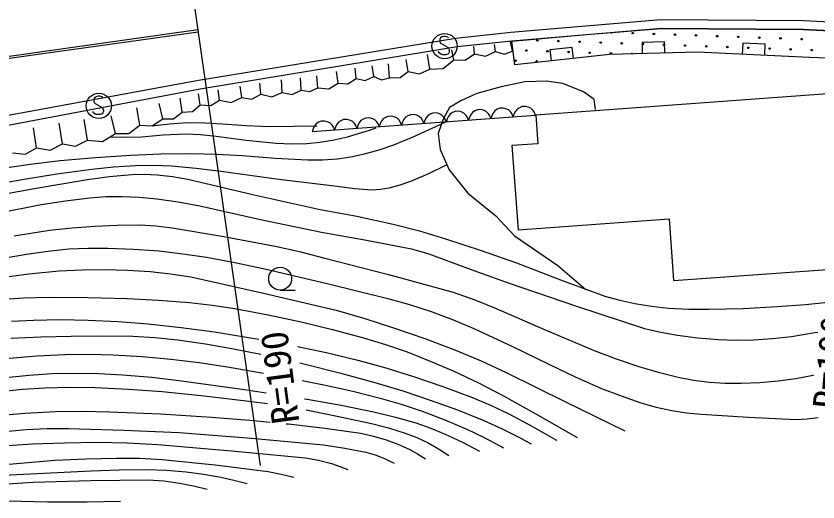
# Model space of a CAD drawing. Units: millimetres, scale not verified. Extents: x 40000 to 680000, y 20000 to 380000.
# Drawn here: x 447677 to 501362, y 275024 to 307548 of the extents above; entities that cross this region are included whole.
import ezdxf
from ezdxf.enums import TextEntityAlignment as Align

# ---------------------------------------------------------------- set-up
doc = ezdxf.new("R2010")
doc.units = ezdxf.units.MM
doc.header["$LTSCALE"] = 1000
doc.layers.add('M-BGD', color=7, linetype='Continuous', lineweight=25)
doc.styles.add('ＭＳ ゴシック', font='')
doc.styles.get('ＭＳ ゴシック').set_extended_font_data('MS Gothic')

msp = doc.modelspace()

# ---------------------------------------------------------------- linework, layer by layer
at = {"layer": 'M-BGD'}
for p, q in [((459423, 309567), (464029, 277465)), ((480803, 306466), (490847, 307315)), ((490847, 307315), (500389, 307240)), ((500389, 307240), (505271, 307024)), ((459845, 306628), (425365, 301765)), ((490870, 306715), (480860, 305869)), ((485869, 306316), (490870, 306715)), ((490870, 306715), (500374, 306640)), ((500374, 306640), (490870, 306715)), ((500374, 306640), (503757, 306491)), ((503757, 306491), (500374, 306640)), ((459866, 306479), (425386, 301617)), ((459903, 303254), (477127, 306073)), ((476096, 306091), (476041, 305997)), ((476190, 306155), (476096, 306091)), ((476300, 306184), (476190, 306155)), ((476432, 306184), (476300, 306184)), ((476521, 306167), (476432, 306184)), ((476585, 306138), (476521, 306167)), ((476632, 306087), (476585, 306138)), ((477127, 306073), (480803, 306466)), ((480860, 305869), (485869, 306316)), ((477207, 305478), (459998, 302661)), ((476041, 305997), (476037, 305900)), ((476037, 305900), (476041, 305836)), ((476041, 305836), (476075, 305751)), ((476075, 305751), (476134, 305704)), ((476134, 305704), (476598, 305436)), ((480860, 305869), (477207, 305478)), ((478371, 305018), (478318, 305515)), ((479764, 305175), (479713, 305643)), ((480922, 305206), (480783, 305843)), ((481073, 304276), (480860, 305869)), ((491083, 305816), (489584, 305778)), ((489584, 305778), (489603, 305029)), ((491102, 305067), (491083, 305816)), ((496330, 305732), (496296, 304983)), ((497829, 305663), (496330, 305732)), ((497794, 304913), (497829, 305663)), ((475378, 304001), (475217, 304964)), ((476024, 305071), (475964, 305169)), ((476092, 305007), (476024, 305071)), ((476173, 304969), (476092, 305007)), ((476258, 304956), (476173, 304969)), ((476453, 304956), (476258, 304956)), ((476585, 304994), (476453, 304956)), ((476644, 305071), (476585, 304994)), ((476598, 305436), (476649, 305360)), ((476674, 305152), (476644, 305071)), ((476649, 305360), (476683, 305254)), ((476683, 305254), (476674, 305152)), ((476979, 304627), (476850, 305276)), ((477740, 304591), (478371, 305018)), ((478371, 305018), (479094, 304865)), ((479094, 304865), (479764, 305175)), ((479764, 305175), (480348, 304998)), ((480348, 304998), (480922, 305206)), ((487417, 304973), (481073, 304276)), ((484908, 305452), (483417, 305288)), ((483417, 305288), (483499, 304543)), ((484990, 304707), (484908, 305452)), ((493288, 305122), (487417, 304973)), ((500802, 304774), (493288, 305122)), ((473938, 303845), (473785, 304634)), ((476282, 304047), (476979, 304627)), ((476979, 304627), (477740, 304591)), ((507083, 304550), (500802, 304774)), ((470448, 303360), (470372, 304065)), ((471622, 303500), (471528, 304212)), ((472686, 303422), (472611, 304340)), ((474684, 303683), (475378, 304001)), ((475378, 304001), (476282, 304047)), ((466764, 302596), (466719, 303404)), ((467891, 302752), (467821, 303551)), ((469237, 303065), (469124, 303844)), ((469891, 303011), (470448, 303360)), ((470448, 303360), (471058, 303234)), ((471058, 303234), (471622, 303500)), ((471622, 303500), (472141, 303284)), ((472141, 303284), (472686, 303422)), ((472686, 303422), (473382, 303425)), ((473382, 303425), (473938, 303845)), ((473938, 303845), (474684, 303683)), ((444509, 300430), (459903, 303254)), ((462783, 302095), (462673, 302853)), ((464073, 302314), (464003, 303055)), ((465497, 302439), (465453, 303276)), ((468616, 302685), (469237, 303065)), ((469237, 303065), (469891, 303011)), ((480164, 302820), (478528, 302364)), ((481746, 303142), (480164, 302820)), ((483194, 303195), (481746, 303142)), ((512867, 303118), (482474, 300918)), ((484293, 303034), (483194, 303195)), ((485661, 302471), (484293, 303034)), ((459998, 302661), (444618, 299738)), ((460013, 301610), (459884, 302340)), ((461296, 301923), (461205, 302615)), ((463464, 301990), (464073, 302314)), ((464073, 302314), (464806, 302139)), ((464806, 302139), (465497, 302439)), ((465497, 302439), (466157, 302306)), ((466157, 302306), (466764, 302596)), ((466764, 302596), (467354, 302486)), ((467354, 302486), (467891, 302752)), ((467891, 302752), (468616, 302685)), ((478528, 302364), (477456, 301881)), ((486385, 301962), (485661, 302471)), ((452891, 301994), (452886, 301896)), ((452886, 301896), (452891, 301833)), ((452946, 302088), (452891, 301994)), ((452891, 301833), (452925, 301748)), ((452925, 301748), (452984, 301701)), ((453039, 302151), (452946, 302088)), ((453150, 302181), (453039, 302151)), ((453282, 302181), (453150, 302181)), ((453371, 302164), (453282, 302181)), ((453435, 302134), (453371, 302164)), ((453481, 302083), (453435, 302134)), ((458808, 301109), (458654, 302046)), ((460707, 301553), (461296, 301923)), ((461296, 301923), (462068, 301761)), ((462068, 301761), (462783, 302095)), ((462783, 302095), (463464, 301990)), ((477456, 301881), (476705, 301426)), ((486465, 301292), (486385, 301962)), ((452984, 301701), (453447, 301433)), ((453447, 301433), (453498, 301357)), ((453498, 301357), (453532, 301250)), ((453532, 301250), (453524, 301148)), ((455960, 300233), (455755, 301404)), ((457494, 300671), (457259, 301697)), ((459494, 301159), (460013, 301610)), ((460013, 301610), (460707, 301553)), ((476705, 301426), (476276, 300648)), ((477299, 301172), (477067, 301156)), ((477479, 301129), (477299, 301172)), ((478391, 301195), (478233, 301094)), ((478562, 301264), (478391, 301195)), ((478794, 301281), (478562, 301264)), ((478974, 301238), (478794, 301281)), ((479144, 301160), (478974, 301238)), ((479727, 301203), (479594, 301027)), ((479885, 301304), (479727, 301203)), ((480057, 301373), (479885, 301304)), ((480289, 301390), (480057, 301373)), ((480468, 301347), (480289, 301390)), ((480639, 301269), (480468, 301347)), ((480797, 301115), (480639, 301269)), ((481222, 301311), (481088, 301136)), ((481380, 301413), (481222, 301311)), ((481552, 301482), (481380, 301413)), ((481783, 301499), (481552, 301482)), ((481963, 301455), (481783, 301499)), ((482134, 301378), (481963, 301455)), ((482292, 301224), (482134, 301378)), ((482392, 301084), (482292, 301224)), ((452874, 301068), (452814, 301165)), ((452942, 301004), (452874, 301068)), ((453022, 300966), (452942, 301004)), ((453107, 300953), (453022, 300966)), ((453303, 300953), (453107, 300953)), ((453435, 300991), (453303, 300953)), ((453494, 301068), (453435, 300991)), ((453524, 301148), (453494, 301068)), ((454329, 299691), (454049, 300871)), ((456800, 300196), (457494, 300671)), ((457494, 300671), (458224, 300671)), ((458224, 300671), (458808, 301109)), ((458808, 301109), (459494, 301159)), ((467512, 299830), (482461, 300917)), ((470916, 300652), (470758, 300550)), ((471088, 300721), (470916, 300652)), ((471320, 300738), (471088, 300721)), ((471499, 300694), (471320, 300738)), ((471670, 300617), (471499, 300694)), ((472253, 300659), (472120, 300484)), ((472411, 300761), (472253, 300659)), ((472583, 300829), (472411, 300761)), ((472814, 300846), (472583, 300829)), ((472994, 300803), (472814, 300846)), ((473165, 300725), (472994, 300803)), ((473323, 300571), (473165, 300725)), ((473748, 300768), (473614, 300593)), ((473906, 300869), (473748, 300768)), ((474078, 300938), (473906, 300869)), ((474309, 300955), (474078, 300938)), ((474489, 300912), (474309, 300955)), ((474660, 300834), (474489, 300912)), ((474818, 300680), (474660, 300834)), ((474918, 300541), (474818, 300680)), ((475109, 300701), (475034, 300549)), ((475243, 300876), (475109, 300701)), ((475401, 300978), (475243, 300876)), ((475572, 301047), (475401, 300978)), ((475804, 301064), (475572, 301047)), ((475984, 301020), (475804, 301064)), ((476276, 300648), (475928, 299683)), ((476155, 300943), (475984, 301020)), ((476313, 300789), (476155, 300943)), ((476413, 300650), (476313, 300789)), ((476481, 300482), (476413, 300650)), ((476529, 300658), (476481, 300482)), ((476604, 300810), (476529, 300658)), ((476738, 300985), (476604, 300810)), ((476896, 301087), (476738, 300985)), ((477067, 301156), (476896, 301087)), ((477650, 301051), (477479, 301129)), ((477807, 300898), (477650, 301051)), ((477908, 300758), (477807, 300898)), ((477976, 300591), (477908, 300758)), ((478023, 300767), (477976, 300591)), ((478099, 300919), (478023, 300767)), ((478233, 301094), (478099, 300919)), ((479302, 301006), (479144, 301160)), ((479402, 300867), (479302, 301006)), ((479471, 300699), (479402, 300867)), ((479518, 300875), (479471, 300699)), ((479594, 301027), (479518, 300875)), ((480897, 300976), (480797, 301115)), ((480966, 300808), (480897, 300976)), ((481013, 300984), (480966, 300808)), ((481088, 301136), (481013, 300984)), ((482461, 300917), (482392, 301084)), ((482474, 300918), (482613, 299000)), ((450777, 298987), (450562, 300376)), ((452467, 299237), (452233, 300614)), ((455235, 299690), (455960, 300233)), ((455960, 300233), (456800, 300196)), ((456800, 300196), (457961, 300336)), ((457961, 300336), (459123, 300416)), ((459123, 300416), (460308, 300403)), ((460308, 300403), (461505, 300330)), ((461505, 300330), (463092, 300215)), ((463092, 300215), (464681, 300160)), ((464681, 300160), (466250, 300167)), ((466250, 300167), (467820, 300203)), ((467635, 300158), (467560, 300006)), ((467769, 300333), (467635, 300158)), ((467927, 300434), (467769, 300333)), ((468098, 300503), (467927, 300434)), ((468330, 300520), (468098, 300503)), ((468510, 300477), (468330, 300520)), ((468681, 300399), (468510, 300477)), ((468838, 300245), (468681, 300399)), ((468939, 300106), (468838, 300245)), ((469007, 299938), (468939, 300106)), ((469055, 300114), (469007, 299938)), ((469130, 300266), (469055, 300114)), ((469264, 300442), (469130, 300266)), ((469422, 300543), (469264, 300442)), ((469593, 300612), (469422, 300543)), ((469825, 300629), (469593, 300612)), ((470005, 300586), (469825, 300629)), ((470176, 300508), (470005, 300586)), ((470333, 300354), (470176, 300508)), ((470434, 300215), (470333, 300354)), ((470502, 300047), (470434, 300215)), ((470549, 300223), (470502, 300047)), ((470625, 300375), (470549, 300223)), ((470758, 300550), (470625, 300375)), ((471828, 300463), (471670, 300617)), ((471928, 300323), (471828, 300463)), ((471997, 300156), (471928, 300323)), ((472044, 300332), (471997, 300156)), ((472120, 300484), (472044, 300332)), ((473423, 300432), (473323, 300571)), ((473492, 300264), (473423, 300432)), ((473539, 300441), (473492, 300264)), ((473614, 300593), (473539, 300441)), ((474987, 300373), (474918, 300541)), ((475034, 300549), (474987, 300373)), ((475545, 300045), (476060, 300291)), ((476060, 300291), (476583, 300543)), ((449055, 298736), (448856, 300064)), ((453474, 299154), (454329, 299691)), ((454329, 299691), (455235, 299690)), ((456095, 299458), (457537, 299593)), ((457537, 299593), (458990, 299667)), ((458990, 299667), (460025, 299617)), ((460025, 299617), (461069, 299506)), ((467560, 300006), (467512, 299830)), ((469873, 299471), (470889, 299772)), ((470889, 299772), (471337, 299917)), ((471337, 299917), (471794, 300067)), ((474264, 299459), (475545, 300045)), ((475928, 299683), (476062, 298610)), ((451664, 298830), (452467, 299237)), ((452467, 299237), (453474, 299154)), ((453972, 299467), (455029, 299432)), ((455029, 299432), (456095, 299458)), ((461069, 299506), (463080, 299245)), ((463080, 299245), (465094, 299044)), ((465094, 299044), (466117, 299004)), ((466117, 299004), (467151, 299024)), ((467151, 299024), (468008, 299098)), ((468008, 299098), (468856, 299231)), ((468856, 299231), (469873, 299471)), ((472960, 298929), (474264, 299459)), ((448307, 298296), (449055, 298736)), ((449055, 298736), (449958, 298575)), ((449958, 298575), (450777, 298987)), ((450777, 298987), (451664, 298830)), ((471003, 298321), (471987, 298595)), ((471987, 298595), (472960, 298929)), ((476062, 298610), (476678, 297243)), ((482613, 299000), (480876, 298874)), ((480876, 298874), (481284, 293249)), ((447444, 298392), (448307, 298296)), ((450625, 297873), (452991, 298089)), ((452991, 298089), (455372, 298246)), ((455372, 298246), (457367, 298323)), ((457367, 298323), (459374, 298339)), ((459374, 298339), (461111, 298302)), ((461111, 298302), (462846, 298204)), ((462846, 298204), (465025, 298030)), ((465025, 298030), (467211, 297915)), ((468202, 297928), (469200, 298001)), ((469200, 298001), (470101, 298130)), ((470101, 298130), (471003, 298321)), ((446647, 297334), (448634, 297633)), ((448634, 297633), (450625, 297873)), ((452745, 297308), (454199, 297456)), ((454199, 297456), (455668, 297545)), ((455668, 297545), (456868, 297561)), ((456868, 297561), (458074, 297516)), ((458074, 297516), (459734, 297370)), ((467211, 297915), (468202, 297928)), ((475318, 297015), (476499, 297587)), ((448091, 296601), (450409, 296984)), ((450409, 296984), (452745, 297308)), ((453936, 296798), (455420, 296937)), ((455420, 296937), (456277, 296960)), ((456277, 296960), (457133, 296924)), ((457133, 296924), (458154, 296807)), ((459734, 297370), (461389, 297164)), ((461389, 297164), (465277, 296629)), ((474112, 296498), (475318, 297015)), ((476678, 297243), (477912, 295688)), ((443168, 295738), (448091, 296601)), ((449162, 296053), (452459, 296598)), ((452459, 296598), (453936, 296798)), ((458154, 296807), (459181, 296629)), ((459181, 296629), (463608, 295589)), ((465277, 296629), (469181, 296151)), ((473387, 296244), (474112, 296498)), ((445877, 295448), (449162, 296053)), ((469181, 296151), (470337, 296005)), ((470337, 296005), (471489, 295920)), ((471489, 295920), (472074, 295956)), ((472074, 295956), (472656, 296052)), ((472656, 296052), (473387, 296244)), ((450983, 295185), (452609, 295382)), ((452609, 295382), (453694, 295458)), ((453694, 295458), (454791, 295475)), ((454791, 295475), (455939, 295427)), ((455939, 295427), (457092, 295318)), ((457092, 295318), (458536, 295107)), ((463608, 295589), (468041, 294609)), ((477912, 295688), (479789, 294186)), ((445424, 294164), (449365, 294929)), ((449365, 294929), (450983, 295185)), ((458536, 295107), (459979, 294836)), ((459979, 294836), (464044, 293925)), ((468041, 294609), (470487, 294145)), ((464044, 293925), (468132, 293071)), ((470487, 294145), (472930, 293620)), ((479789, 294186), (481049, 292845)), ((481284, 293249), (491397, 293982)), ((491397, 293982), (491697, 289844)), ((447562, 292845), (449912, 293205)), ((449912, 293205), (451439, 293379)), ((451439, 293379), (452970, 293494)), ((452970, 293494), (454457, 293559)), ((454457, 293559), (455956, 293563)), ((455956, 293563), (457041, 293496)), ((457041, 293496), (458132, 293368)), ((458132, 293368), (461586, 292783)), ((472930, 293620), (474680, 293160)), ((474680, 293160), (476424, 292638)), ((461586, 292783), (465035, 292138)), ((468132, 293071), (471149, 292549)), ((476424, 292638), (478809, 291860)), ((481049, 292845), (483945, 290861)), ((465035, 292138), (466654, 291783)), ((471149, 292549), (474147, 291969)), ((443463, 290767), (448384, 291614)), ((448384, 291614), (449797, 291819)), ((449797, 291819), (451216, 291964)), ((451216, 291964), (452512, 292019)), ((452512, 292019), (453821, 292014)), ((453821, 292014), (455540, 291948)), ((455540, 291948), (457255, 291822)), ((457255, 291822), (458844, 291642)), ((458844, 291642), (460425, 291403)), ((466654, 291783), (468260, 291370)), ((474147, 291969), (475311, 291622)), ((475311, 291622), (476460, 291218)), ((478809, 291860), (481173, 291025)), ((460425, 291403), (462429, 291034)), ((462429, 291034), (464421, 290605)), ((468260, 291370), (472602, 290246)), ((476460, 291218), (478565, 290416)), ((481173, 291025), (484125, 289885)), ((448539, 290286), (450565, 290483)), ((450565, 290483), (452098, 290562)), ((452098, 290562), (453634, 290581)), ((453634, 290581), (455145, 290543)), ((455145, 290543), (456662, 290444)), ((456662, 290444), (458024, 290298)), ((464421, 290605), (468497, 289654)), ((483945, 290861), (485822, 289252)), ((491697, 289844), (503780, 290719)), ((446529, 290031), (448539, 290286)), ((458024, 290298), (459377, 290092)), ((459377, 290092), (464244, 288999)), ((472602, 290246), (476936, 289061)), ((478565, 290416), (480688, 289672)), ((468497, 289654), (472560, 288644)), ((480688, 289672), (485202, 288125)), ((484125, 289885), (487102, 288800)), ((464244, 288999), (469104, 287855)), ((465360, 289203), (466355, 289203)), ((476936, 289061), (478388, 288547)), ((446520, 288575), (448184, 288679)), ((448184, 288679), (449852, 288723)), ((449852, 288723), (452483, 288707)), ((452483, 288707), (455116, 288631)), ((455116, 288631), (457206, 288531)), ((457206, 288531), (459299, 288371)), ((459299, 288371), (460818, 288198)), ((472560, 288644), (474021, 288235)), ((478388, 288547), (479825, 287974)), ((487102, 288800), (488089, 288522)), ((488089, 288522), (489104, 288299)), ((489104, 288299), (490221, 288122)), ((500534, 288243), (502450, 288447)), ((460818, 288198), (462328, 287966)), ((462328, 287966), (464550, 287549)), ((469104, 287855), (471033, 287302)), ((474021, 288235), (475463, 287769)), ((475463, 287769), (476901, 287231)), ((479825, 287974), (483089, 286538)), ((485202, 288125), (489743, 286634)), ((490221, 288122), (491358, 288004)), ((491358, 288004), (492715, 287931)), ((492715, 287931), (494083, 287918)), ((494083, 287918), (496352, 287979)), ((496352, 287979), (498621, 288100)), ((498621, 288100), (500534, 288243)), ((448845, 287197), (450665, 287228)), ((450665, 287228), (452495, 287198)), ((464550, 287549), (466771, 287071)), ((471033, 287302), (472955, 286688)), ((476901, 287231), (478328, 286633)), ((447377, 287117), (448845, 287197)), ((452495, 287198), (454503, 287107)), ((454503, 287107), (456517, 286956)), ((456517, 286956), (458740, 286712)), ((458740, 286712), (460964, 286407)), ((466771, 287071), (468863, 286574)), ((472955, 286688), (475039, 285960)), ((451359, 286122), (453428, 286153)), ((453428, 286153), (455495, 286124)), ((460964, 286407), (463636, 285975)), ((468863, 286574), (470948, 286017)), ((478328, 286633), (480861, 285458)), ((483089, 286538), (486374, 285158)), ((489743, 286634), (490841, 286381)), ((490841, 286381), (491961, 286184)), ((491961, 286184), (493330, 286011)), ((499601, 286104), (501162, 286357)), ((501162, 286357), (501345, 286394)), ((447336, 285981), (449339, 286081)), ((449339, 286081), (451359, 286122)), ((455495, 286124), (456990, 286028)), ((456990, 286028), (458490, 285870)), ((458490, 285870), (460371, 285604)), ((460371, 285604), (462243, 285278)), ((463636, 285975), (463941, 285919)), ((470948, 286017), (472409, 285570)), ((475039, 285960), (477103, 285175)), ((493330, 286011), (494706, 285897)), ((494706, 285897), (495885, 285853)), ((495885, 285853), (497063, 285868)), ((497063, 285868), (498329, 285955)), ((498329, 285955), (499601, 286104)), ((462243, 285278), (464076, 284907)), ((466528, 285436), (468441, 285033)), ((472409, 285570), (473862, 285063)), ((473862, 285063), (475408, 284458)), ((477103, 285175), (478808, 284465)), ((480861, 285458), (483383, 284221)), ((486374, 285158), (487859, 284595)), ((447216, 284651), (449078, 284802)), ((449078, 284802), (450944, 284894)), ((450944, 284894), (452562, 284911)), ((452562, 284911), (454190, 284868)), ((454190, 284868), (456116, 284753)), ((456116, 284753), (458037, 284578)), ((458037, 284578), (459941, 284349)), ((468441, 285033), (470560, 284524)), ((487859, 284595), (489375, 284086)), ((459941, 284349), (461836, 284061)), ((461836, 284061), (464246, 283637)), ((466676, 284327), (466954, 284264)), ((466954, 284264), (469330, 283672)), ((470560, 284524), (472427, 284001)), ((472427, 284001), (474287, 283418)), ((475408, 284458), (476932, 283797)), ((478808, 284465), (480499, 283696)), ((483383, 284221), (485118, 283397)), ((489375, 284086), (490671, 283708)), ((446748, 283336), (448556, 283521)), ((448556, 283521), (450080, 283617)), ((450080, 283617), (451607, 283652)), ((451607, 283652), (453205, 283626)), ((453205, 283626), (454801, 283540)), ((454801, 283540), (456772, 283367)), ((469330, 283672), (471698, 283020)), ((476932, 283797), (478627, 282987)), ((480499, 283696), (484468, 281729)), ((490671, 283708), (491992, 283384)), ((499874, 283296), (501050, 283519)), ((501050, 283519), (501084, 283527)), ((456772, 283367), (458747, 283134)), ((458747, 283134), (462962, 282548)), ((466833, 283150), (468398, 282846)), ((471698, 283020), (473582, 282452)), ((474287, 283418), (476238, 282755)), ((478627, 282987), (480305, 282119)), ((485118, 283397), (486875, 282629)), ((491992, 283384), (493033, 283186)), ((493033, 283186), (494092, 283045)), ((494092, 283045), (495149, 282976)), ((495149, 282976), (496219, 282967)), ((496219, 282967), (497460, 283020)), ((497460, 283020), (498696, 283133)), ((498696, 283133), (499874, 283296)), ((446625, 282426), (448107, 282574)), ((448107, 282574), (449604, 282663)), ((449604, 282663), (451282, 282701)), ((451282, 282701), (452971, 282678)), ((452971, 282678), (455209, 282576)), ((455209, 282576), (457454, 282412)), ((457454, 282412), (460270, 282137)), ((462962, 282548), (464421, 282324)), ((468398, 282846), (470233, 282443)), ((470233, 282443), (472061, 281979)), ((473582, 282452), (475458, 281823)), ((476238, 282755), (478165, 282036)), ((486875, 282629), (488179, 282117)), ((460270, 282137), (463089, 281801)), ((466996, 281929), (467167, 281903)), ((467167, 281903), (469437, 281494)), ((472061, 281979), (473469, 281569)), ((478165, 282036), (479433, 281503)), ((480305, 282119), (482790, 280749)), ((488179, 282117), (489507, 281662)), ((463089, 281801), (464517, 281605)), ((469437, 281494), (471708, 281024)), ((473469, 281569), (474860, 281101)), ((475458, 281823), (477233, 281179)), ((479433, 281503), (480677, 280914)), ((484468, 281729), (488441, 279782)), ((489507, 281662), (490539, 281369)), ((490539, 281369), (491583, 281135)), ((446226, 280802), (448267, 280972)), ((448267, 280972), (450312, 281081)), ((450312, 281081), (452118, 281101)), ((452118, 281101), (453934, 281061)), ((453934, 281061), (457348, 280912)), ((457348, 280912), (460759, 280702)), ((467096, 281179), (469181, 280776)), ((469181, 280776), (471466, 280273)), ((471708, 281024), (473081, 280697)), ((474860, 281101), (476372, 280527)), ((477233, 281179), (478994, 280476)), ((480677, 280914), (482257, 280080)), ((491583, 281135), (492559, 280985)), ((492559, 280985), (493552, 280893)), ((493552, 280893), (496717, 280692)), ((460759, 280702), (463337, 280503)), ((463337, 280503), (464682, 280368)), ((465769, 280259), (465909, 280245)), ((465909, 280245), (468342, 279962)), ((471466, 280273), (472610, 279984)), ((473081, 280697), (474446, 280310)), ((474446, 280310), (475435, 279969)), ((476372, 280527), (477861, 279897)), ((478994, 280476), (480218, 279918)), ((482790, 280749), (485249, 279337)), ((496717, 280692), (499890, 280552)), ((499890, 280552), (500632, 280587)), ((500632, 280587), (501371, 280683)), ((444814, 279538), (448353, 279869)), ((448353, 279869), (449768, 279930)), ((449768, 279930), (451197, 279930)), ((451197, 279930), (454896, 279836)), ((454896, 279836), (458600, 279682)), ((468342, 279962), (470765, 279620)), ((472610, 279984), (473732, 279638)), ((475435, 279969), (476403, 279571)), ((477861, 279897), (478977, 279365)), ((480218, 279918), (481417, 279306)), ((482257, 280080), (483819, 279187)), ((458600, 279682), (463437, 279292)), ((463437, 279292), (468267, 278842)), ((470765, 279620), (471614, 279433)), ((471614, 279433), (472460, 279185)), ((472460, 279185), (473241, 278894)), ((473732, 279638), (474504, 279343)), ((474504, 279343), (475258, 278990)), ((476403, 279571), (477558, 279024)), ((478977, 279365), (480075, 278774)), ((481417, 279306), (481786, 279107)), ((483819, 279187), (483854, 279167)), ((483854, 279167), (483888, 279147)), ((446765, 278784), (448781, 278905)), ((448781, 278905), (450925, 278992)), ((450925, 278992), (453080, 279019)), ((453080, 279019), (455119, 278972)), ((455119, 278972), (457165, 278865)), ((457165, 278865), (462107, 278455)), ((468267, 278842), (469682, 278630)), ((469682, 278630), (471089, 278358)), ((473241, 278894), (473996, 278548)), ((475258, 278990), (475962, 278590)), ((477558, 279024), (478702, 278423)), ((480075, 278774), (480188, 278710)), ((480188, 278710), (480300, 278646)), ((481786, 279107), (482153, 278905)), ((462107, 278455), (467051, 277983)), ((471089, 278358), (471720, 278177)), ((471720, 278177), (472338, 277937)), ((473996, 278548), (474549, 278249)), ((474549, 278249), (475082, 277918)), ((475962, 278590), (476651, 278137)), ((446108, 277468), (450279, 277812)), ((450279, 277812), (452344, 277916)), ((452344, 277916), (454413, 277961)), ((454413, 277961), (455934, 277945)), ((455934, 277945), (457451, 277868)), ((457451, 277868), (461004, 277499)), ((467051, 277983), (467925, 277818)), ((467925, 277818), (468786, 277592)), ((468786, 277592), (469346, 277408)), ((472338, 277937), (472662, 277787)), ((472662, 277787), (472981, 277625)), ((447722, 276857), (452716, 277100)), ((452716, 277100), (454573, 277177)), ((454573, 277177), (456431, 277193)), ((456431, 277193), (457741, 277148)), ((457741, 277148), (459058, 277042)), ((459058, 277042), (460227, 276889)), ((461004, 277499), (464558, 277070)), ((464558, 277070), (465416, 276891)), ((469346, 277408), (469897, 277195)), ((442741, 276625), (447722, 276857)), ((452691, 276463), (456544, 276512)), ((456544, 276512), (457581, 276431)), ((460227, 276889), (461382, 276676)), ((461382, 276676), (462266, 276478)), ((462266, 276478), (463156, 276254)), ((465416, 276891), (466271, 276689)), ((444768, 276091), (448833, 276353)), ((448833, 276353), (452691, 276463)), ((457581, 276431), (458612, 276289)), ((458612, 276289), (459551, 276105)), ((459551, 276105), (460483, 275881)), ((447117, 275095), (449774, 275030)), ((449774, 275030), (452435, 275024)), ((452435, 275024), (453556, 275062)), ((453556, 275062), (454674, 275070))]:
    msp.add_line(p, q, dxfattribs=at)
for centre, radius in [((476368, 305538), 846), ((488960, 306404), 49.7), ((490374, 306354), 49.7), ((491787, 306303), 49.7), ((493200, 306253), 49.7), ((494614, 306202), 49.7), ((496027, 306152), 49.7), ((497440, 306102), 49.7), ((498854, 306051), 49.7), ((500267, 306001), 49.7), ((482575, 305924), 49.7), ((483989, 305874), 49.7), ((485402, 305823), 49.7), ((486815, 305773), 49.7), ((488229, 305722), 49.7), ((489642, 305672), 49.7), ((491055, 305622), 49.7), ((492468, 305571), 49.7), ((493882, 305521), 49.7), ((495295, 305471), 49.7), ((496708, 305420), 49.7), ((481843, 305242), 49.7), ((483257, 305192), 49.7), ((484670, 305142), 49.7), ((486083, 305091), 49.7), ((487497, 305041), 49.7), ((498122, 305370), 49.7), ((499535, 305319), 49.7), ((500948, 305269), 49.7), ((481112, 304561), 49.7), ((482525, 304511), 49.7), ((453218, 301535), 846), ((465360, 289968), 765)]:
    msp.add_circle(centre, radius, dxfattribs=at)
for centre, start, end in [((487547, 306454), 189.4716, 359.6311), ((488910, 304991), 25.6023, 157.3104)]:
    msp.add_arc(centre, 49.7, start, end, dxfattribs=at)

# ---------------------------------------------------------------- texts
at = {"layer": 'M-BGD', "style": 'ＭＳ ゴシック'}
for rotation, p in [(84.8, (503376, 281126)), (97.6, (467193, 280449))]:
    msp.add_text('R=190', height=1833, rotation=rotation, dxfattribs=at).set_placement(p, align=Align.BOTTOM_LEFT)

doc.saveas('drawing.dxf')
